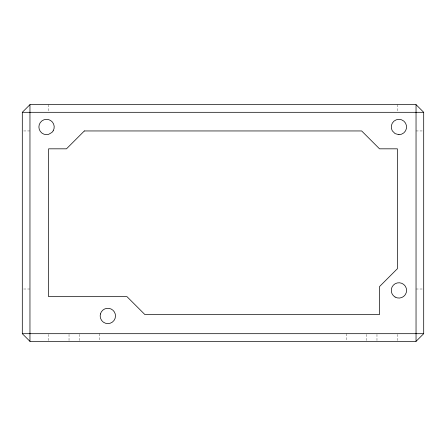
<?xml version="1.0" encoding="UTF-8"?>
<svg xmlns="http://www.w3.org/2000/svg" width="446" height="446" viewBox="0 0 446 446"><rect width="100%" height="100%" fill="white"/><g stroke="black" fill="none" stroke-linecap="round" stroke-linejoin="round"><path stroke-width="0.33" stroke-dasharray="2.23 1.67" d="M23.694 130.951L29.96 130.951M416.04 130.951L422.306 130.951M23.694 289.008L29.96 289.008M416.04 289.008L422.306 289.008M397.397 104.648L397.397 111.611M397.397 334.388L397.397 340.655M376.97 334.388L376.97 341.352M366.757 334.388L366.757 341.352M346.33 333.692L346.33 340.655M99.67 333.692L99.67 340.655M79.243 334.388L79.243 341.352M69.03 334.388L69.03 341.352M48.603 104.648L48.603 111.611M48.603 334.388L48.603 340.655"/><path stroke-width="0.67" d="M22.3 112.308L29.96 104.648L416.04 104.648L423.7 112.308L423.7 333.692L416.04 341.352L29.96 341.352L22.3 333.692L22.3 112.308L423.7 112.308M22.3 333.692L423.7 333.692M416.04 104.648L416.04 341.352M29.96 104.648L29.96 341.352M100.434 313.962L100.172 315.946A7.66 7.66 0 0 0 107.832 323.606A7.66 7.66 0 0 0 115.497 315.946L115.235 313.962A7.66 7.66 0 0 0 100.434 313.962M53.186 130.823L51.97 132.406L48.536 134.391A7.66 7.66 0 0 1 38.891 126.993A7.66 7.66 0 0 1 48.536 119.589A7.66 7.66 0 0 1 53.186 130.823M84.35 130.951L66.476 148.825L48.603 148.825L48.603 296.668L126.987 296.668L144.861 314.542L379.524 314.542L379.524 286.583L397.397 268.704L397.397 148.825L379.524 148.825L361.65 130.951L84.35 130.951M398.925 134.653L395.095 133.627L392.29 130.823A7.66 7.66 0 0 1 396.304 119.79A7.66 7.66 0 0 1 406.468 125.66A7.66 7.66 0 0 1 398.925 134.653M395.095 297.047A7.66 7.66 0 0 0 406.585 290.413A7.66 7.66 0 0 0 395.095 283.779A7.66 7.66 0 0 0 395.095 297.047"/></g></svg>
